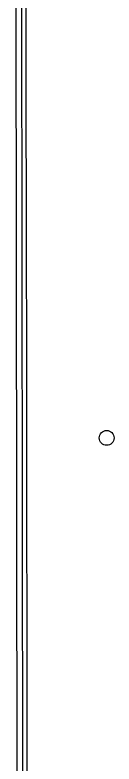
# Model space of a CAD drawing. Extents: x 0.4 to 11.3, y -7.9 to -0.4.
# Drawn here: x 3.615 to 3.72, y -4.224 to -3.429 of the extents above; entities that cross this region are included whole.
import ezdxf

# ---------------------------------------------------------------- set-up
doc = ezdxf.new("R2010")
doc.units = 0
doc.header["$MEASUREMENT"] = 0
doc.layers.add('BLACK', color=7, linetype='CONTINUOUS')

msp = doc.modelspace()

# ---------------------------------------------------------------- linework, layer by layer
at = {"layer": 'BLACK', "linetype": 'CONTINUOUS'}
for p, q in [((3.61909, -5.44095), (3.61516, -2.6063)), ((3.62107, -2.60925), (3.625, -5.43799)), ((3.6272, -3.47048), (3.62707, -3.37243)), ((3.62751, -3.69218), (3.6272, -3.47048)), ((3.62762, -3.76926), (3.62751, -3.69218)), ((3.6277, -3.82387), (3.62762, -3.76926)), ((3.62791, -3.97545), (3.6277, -3.82387)), ((3.62803, -4.06798), (3.62791, -3.97545)), ((3.62814, -4.1449), (3.62803, -4.06798)), ((3.62876, -4.58984), (3.62814, -4.1449))]:
    msp.add_line(p, q, dxfattribs=at)
at = {"layer": 'BLACK'}
msp.add_circle((3.7126, -3.87795), 0.00787, dxfattribs=at)

doc.saveas('drawing.dxf')
